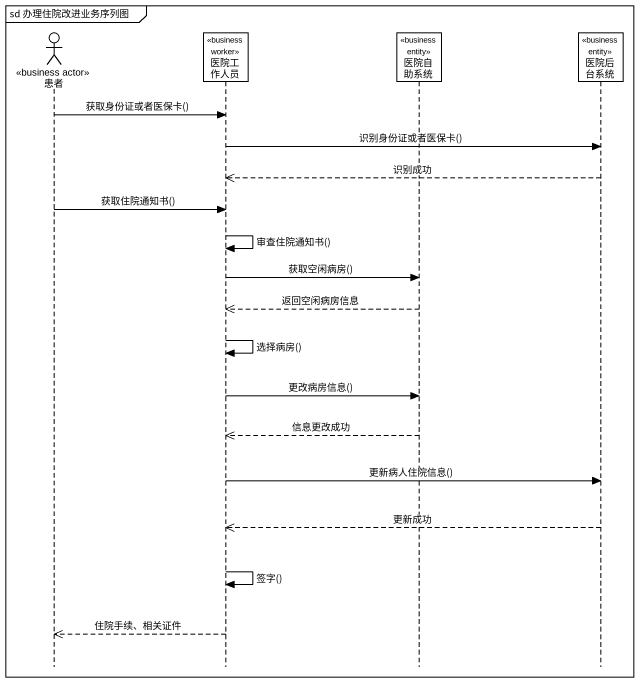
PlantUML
@startuml
mainframe sd 办理住院改进业务序列图
hide footbox
actor 患者 <<business actor>>
participant 医院工作人员 <<business worker>>
participant 医院自助系统 <<business entity>>
participant 医院后台系统 <<business entity>>

患者 -> 医院工作人员 : 获取身份证或者医保卡()
医院工作人员 -> 医院后台系统 : 识别身份证或者医保卡()
医院后台系统 -->> 医院工作人员 : 识别成功
患者 -> 医院工作人员 : 获取住院通知书()
医院工作人员 -> 医院工作人员 : 审查住院通知书()
医院工作人员 -> 医院自助系统 : 获取空闲病房()
医院自助系统 -->> 医院工作人员 : 返回空闲病房信息
医院工作人员 -> 医院工作人员 : 选择病房()
医院工作人员 -> 医院自助系统 : 更改病房信息()
医院自助系统 -->> 医院工作人员 : 信息更改成功
医院工作人员 -> 医院后台系统 : 更新病人住院信息()
医院后台系统 -->> 医院工作人员 : 更新成功
医院工作人员 -> 医院工作人员 : 签字()
医院工作人员 -->> 患者 : 住院手续、相关证件
@enduml
